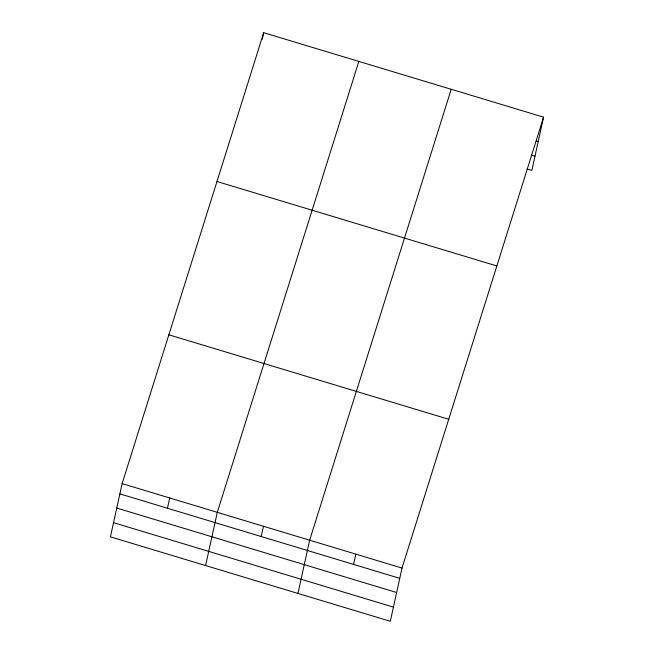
<?xml version="1.0" encoding="UTF-8"?>
<svg xmlns="http://www.w3.org/2000/svg" width="654" height="654" viewBox="0 0 654 654"><rect width="100%" height="100%" fill="white"/><g stroke="black" fill="none" stroke-linecap="round" stroke-linejoin="round"><path stroke-width="0.98" d="M122.135 483.617L110.428 536.844L390.307 621.3L402.006 568.073L543.572 117.156L263.693 32.7L122.135 483.617L402.006 568.073M262.254 39.232L263.693 32.7M167.457 508.24L169.713 497.972M205.585 565.555L217.292 512.335L358.85 61.419M261.216 536.533L263.472 526.266M297.946 593.431L309.653 540.204L451.211 89.287M353.569 564.402L355.825 554.142M543.572 117.156L531.865 170.383L527.059 168.928M536.272 141.019L538.201 141.599M531.138 155.047L534.988 156.208M216.981 181.501L496.852 265.957M168.846 334.815L448.726 419.271M119.87 493.884L399.749 578.34M116.755 508.06L396.635 592.516M113.543 522.669L393.422 607.125"/></g></svg>
